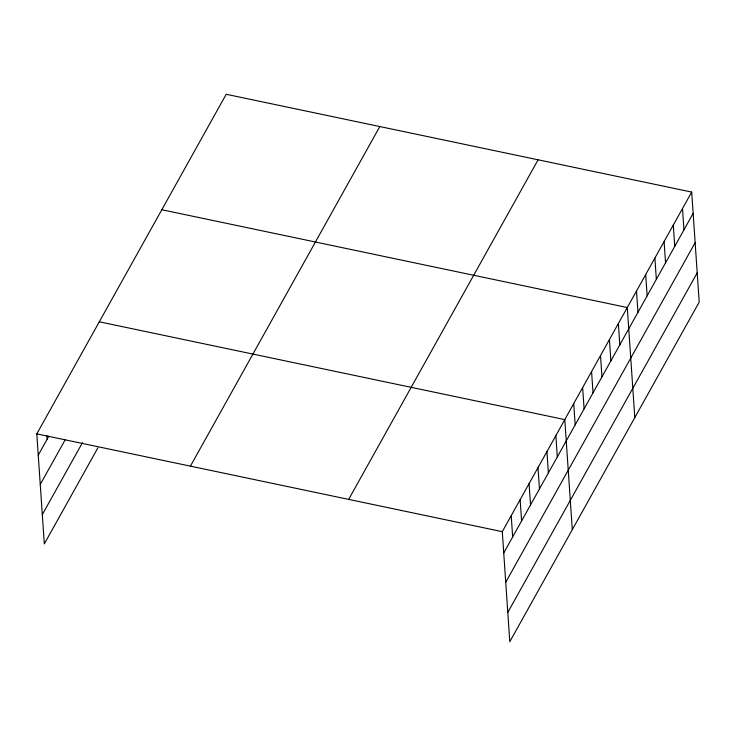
<?xml version="1.0" encoding="UTF-8"?>
<svg xmlns="http://www.w3.org/2000/svg" width="736" height="736" viewBox="0 0 736 736"><rect width="100%" height="100%" fill="white"/><g stroke="black" fill="none" stroke-linecap="round" stroke-linejoin="round"><path stroke-width="1.1" d="M97.879 447.865L44.307 543.922L36.8 433.872L226.21 94.282L691.693 192.078L699.2 302.128L509.79 641.718L502.283 531.668L691.693 192.078M38.254 455.161L48.852 436.154M40.25 484.454L65.366 439.429M42.302 514.63L82.487 442.594M190.412 466.146L379.822 126.555M348.671 499.394L538.09 159.804M503.737 552.957L693.146 213.366M505.733 582.25L695.143 242.659M507.794 612.426L697.204 272.835M161.81 209.742L627.293 307.538L634.8 417.588M99.305 321.807L564.788 419.603L572.295 529.653M36.8 433.872L502.283 531.668M682.493 208.573L683.946 229.862M673.293 225.069L674.746 246.358M664.093 241.564L665.546 262.853M654.893 258.051L656.346 279.349M645.693 274.546L647.146 295.844M636.493 291.042L637.946 312.331M618.369 323.546L619.822 344.834M609.436 339.554L610.889 360.852M600.512 355.562L601.956 376.86M591.578 371.579L593.032 392.868M582.645 387.587L584.099 408.876M573.721 403.595L575.175 424.884M555.864 435.611L557.308 456.9M546.931 451.619L548.384 472.917M537.998 467.627L539.451 488.925M529.074 483.635L530.527 504.933M520.14 499.652L521.594 520.941M511.216 515.66L512.661 536.949M46.948 435.786L47.178 439.153"/></g></svg>
